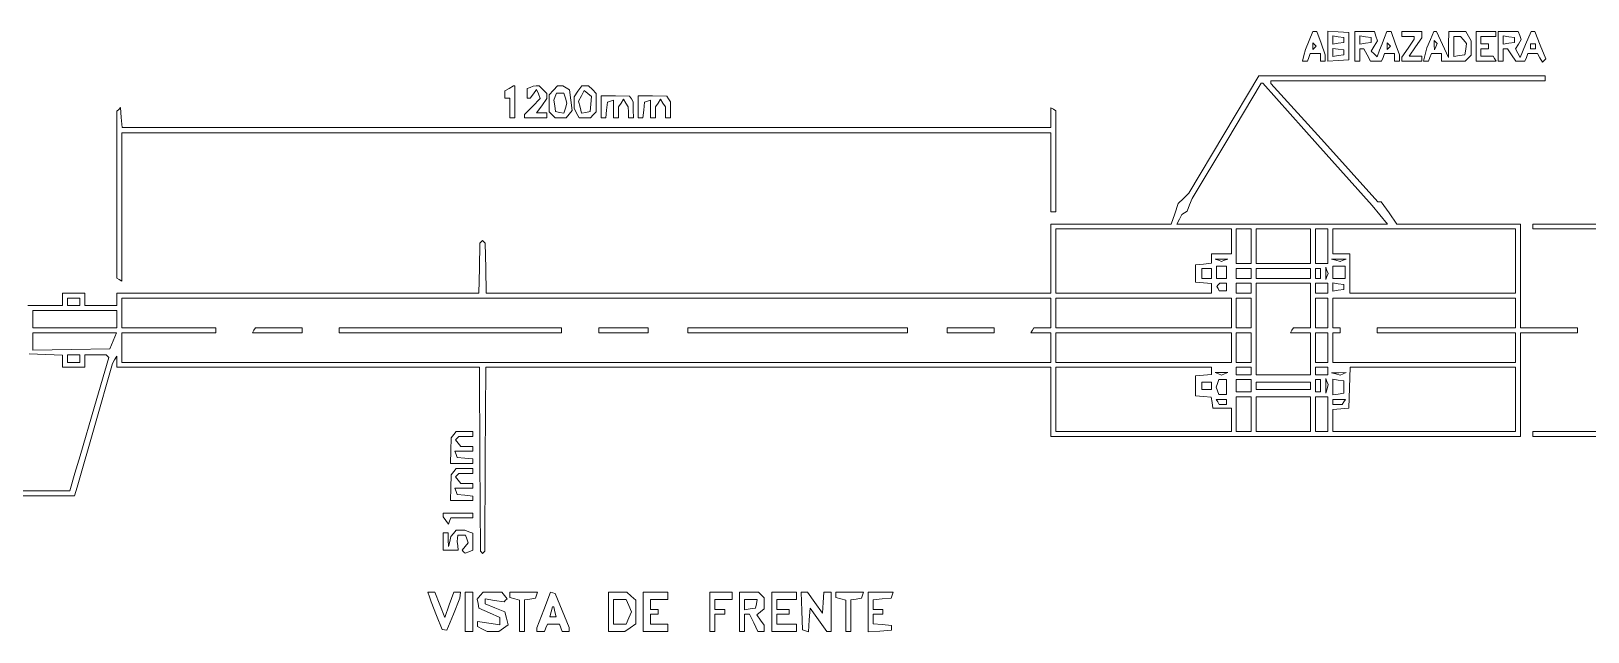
# Paper-space layout 'AN-21-DGE-076-A' of a CAD drawing. Header units: metres, sheet in millimetres. Extents: x 12 to 193, y 4 to 291.
# Drawn here: x 72.6 to 152.3, y 120.6 to 151.4 of the extents above; entities that cross this region are included whole.
import ezdxf

# ---------------------------------------------------------------- set-up
doc = ezdxf.new("R2010")
doc.units = ezdxf.units.M
doc.layers.add('DGE_CONTORNOS', color=7, linetype='Continuous', lineweight=0)
doc.layers.add('DGE_DATOS', color=7, linetype='Continuous', lineweight=0)

# ---------------------------------------------------------------- blocks, each defined once
blk = doc.blocks.new('LP_REF_DGE_MT_076_A')
at = {"layer": 'DGE_CONTORNOS'}
for points in [[(138.982, 150.604), (138.982, 149.831), (139.519, 149.87), (140.057, 149.909), (140.057, 150.604), (140.057, 151.3), (139.519, 151.339), (138.982, 151.378)], [(138.031, 150.896), (137.836, 150.429), (137.763, 150.137), (137.69, 149.845), (137.816, 149.845), (137.943, 149.845), (138.016, 150.035), (138.089, 150.225), (138.346, 150.225), (138.602, 150.225), (138.602, 150.035), (138.602, 149.845), (138.729, 149.845), (138.855, 149.845), (138.856, 150.003), (138.857, 150.161), (138.641, 150.762), (138.426, 151.363), (138.326, 151.363), (138.226, 151.363)], [(138.307, 150.52), (138.223, 150.436), (138.223, 150.604), (138.223, 150.773), (138.307, 150.688), (138.392, 150.604)], [(139.804, 150.92), (139.804, 150.794), (139.519, 150.753), (139.235, 150.713), (139.235, 150.92), (139.235, 151.128), (139.519, 151.087), (139.804, 151.047)], [(140.373, 150.604), (140.373, 149.845), (140.5, 149.845), (140.626, 149.845), (140.626, 150.161), (140.626, 150.478), (140.731, 150.478), (140.836, 150.478), (141.005, 150.161), (141.175, 149.845), (141.456, 149.845), (141.737, 149.845), (141.81, 150.035), (141.883, 150.225), (142.14, 150.225), (142.397, 150.225), (142.397, 150.035), (142.397, 149.845), (142.523, 149.845), (142.65, 149.845), (142.65, 150.003), (142.651, 150.161), (142.436, 150.762), (142.22, 151.363), (142.116, 151.363), (142.011, 151.363), (141.888, 151.047), (141.764, 150.731), (141.633, 150.394), (141.502, 150.057), (141.352, 150.207), (141.202, 150.358), (141.362, 150.615), (141.523, 150.873), (141.446, 151.118), (141.368, 151.363), (140.87, 151.363), (140.373, 151.363)], [(141.195, 150.92), (141.195, 150.794), (140.911, 150.753), (140.626, 150.713), (140.626, 150.92), (140.626, 151.128), (140.911, 151.087), (141.195, 151.047)], [(142.102, 150.52), (142.017, 150.436), (142.017, 150.604), (142.017, 150.773), (142.102, 150.688), (142.186, 150.604)], [(142.776, 151.237), (142.776, 151.11), (143.092, 151.11), (143.409, 151.11), (143.409, 151.04), (143.409, 150.97), (143.092, 150.505), (142.776, 150.04), (142.776, 149.942), (142.776, 149.845), (143.282, 149.845), (143.788, 149.845), (143.788, 149.972), (143.788, 150.098), (143.467, 150.098), (143.146, 150.098), (143.467, 150.57), (143.788, 151.042), (143.788, 151.203), (143.788, 151.363), (143.282, 151.363), (142.776, 151.363)], [(144.233, 150.945), (144.058, 150.527), (143.973, 150.186), (143.887, 149.845), (144.014, 149.845), (144.14, 149.845), (144.213, 150.035), (144.286, 150.225), (144.543, 150.225), (144.8, 150.225), (144.8, 150.035), (144.8, 149.845), (145.407, 149.845), (146.014, 149.845), (146.166, 149.997), (146.317, 150.149), (146.317, 150.511), (146.317, 150.874), (146.187, 151.118), (146.056, 151.363), (145.617, 151.363), (145.179, 151.363), (145.169, 150.699), (145.158, 150.035), (144.855, 150.699), (144.552, 151.363), (144.48, 151.363), (144.407, 151.363)], [(144.507, 150.58), (144.44, 150.414), (144.43, 150.657), (144.42, 150.899), (144.497, 150.823), (144.573, 150.746)], [(145.932, 150.927), (146.084, 150.745), (146.043, 150.453), (146.001, 150.161), (145.717, 150.121), (145.432, 150.081), (145.432, 150.595), (145.432, 151.11), (145.606, 151.11), (145.781, 151.11)], [(146.57, 150.604), (146.57, 149.845), (147.084, 149.845), (147.597, 149.845), (147.519, 149.972), (147.441, 150.098), (147.132, 150.098), (146.823, 150.098), (146.823, 150.288), (146.823, 150.478), (147.013, 150.478), (147.203, 150.478), (147.203, 150.604), (147.203, 150.731), (147.013, 150.731), (146.823, 150.731), (146.823, 150.92), (146.823, 151.11), (147.203, 151.11), (147.582, 151.11), (147.582, 151.237), (147.582, 151.363), (147.076, 151.363), (146.57, 151.363)], [(147.709, 150.604), (147.709, 149.845), (147.835, 149.845), (147.962, 149.845), (147.962, 150.161), (147.962, 150.478), (148.074, 150.478), (148.186, 150.478), (148.393, 150.161), (148.6, 149.845), (148.836, 149.845), (149.073, 149.845), (149.146, 150.035), (149.218, 150.225), (149.469, 150.225), (149.72, 150.225), (149.843, 150.004), (149.966, 149.784), (150.056, 149.873), (150.145, 149.963), (149.861, 150.663), (149.576, 151.363), (149.482, 151.363), (149.387, 151.363), (149.109, 150.699), (148.832, 150.035), (148.709, 150.252), (148.586, 150.469), (148.737, 150.709), (148.887, 150.95), (148.808, 151.157), (148.728, 151.363), (148.219, 151.363), (147.709, 151.363)], [(148.531, 150.92), (148.531, 150.794), (148.246, 150.753), (147.962, 150.713), (147.962, 150.92), (147.962, 151.128), (148.246, 151.087), (148.531, 151.047)], [(149.606, 150.604), (149.606, 150.478), (149.479, 150.478), (149.353, 150.478), (149.353, 150.604), (149.353, 150.731), (149.479, 150.731), (149.606, 150.731)], [(139.804, 150.288), (139.804, 150.161), (139.519, 150.121), (139.235, 150.081), (139.235, 150.288), (139.235, 150.495), (139.519, 150.455), (139.804, 150.414)], [(97.087, 148.444), (96.866, 148.315), (96.866, 148.132), (96.866, 147.948), (96.992, 147.948), (97.118, 147.948), (97.118, 147.442), (97.118, 146.936), (97.245, 146.936), (97.371, 146.936), (97.371, 147.758), (97.371, 148.581), (97.34, 148.577), (97.308, 148.573)], [(98.162, 148.497), (98.004, 148.433), (98.004, 148.191), (98.004, 147.948), (98.085, 147.948), (98.166, 147.948), (98.329, 148.17), (98.492, 148.391), (98.581, 148.161), (98.67, 147.932), (98.273, 147.523), (97.877, 147.114), (97.877, 147.025), (97.877, 146.936), (98.446, 146.936), (99.016, 146.936), (99.016, 147.063), (99.016, 147.189), (98.754, 147.189), (98.492, 147.189), (98.754, 147.557), (99.016, 147.924), (99.016, 148.054), (99.016, 148.183), (98.817, 148.382), (98.618, 148.581), (98.469, 148.571), (98.32, 148.561)], [(99.351, 148.349), (99.142, 148.118), (99.142, 147.679), (99.142, 147.24), (99.294, 147.088), (99.446, 146.936), (99.721, 146.936), (99.996, 146.936), (100.155, 147.127), (100.313, 147.318), (100.243, 147.841), (100.173, 148.364), (100.005, 148.47), (99.838, 148.577), (99.699, 148.579), (99.561, 148.581)], [(99.964, 147.948), (100.044, 147.695), (99.962, 147.435), (99.879, 147.175), (99.669, 147.215), (99.458, 147.255), (99.417, 147.548), (99.375, 147.84), (99.444, 148.021), (99.514, 148.201), (99.699, 148.201), (99.884, 148.201)], [(100.604, 148.299), (100.407, 148.018), (100.407, 147.722), (100.407, 147.426), (100.538, 147.181), (100.669, 146.936), (100.955, 146.936), (101.242, 146.936), (101.393, 147.088), (101.545, 147.24), (101.545, 147.711), (101.545, 148.183), (101.346, 148.382), (101.148, 148.581), (100.974, 148.581), (100.801, 148.581)], [(101.267, 147.644), (101.229, 147.255), (101.012, 147.214), (100.795, 147.173), (100.717, 147.485), (100.638, 147.798), (100.784, 148.071), (100.93, 148.344), (101.118, 148.188), (101.305, 148.033)], [(138.458, 145.577), (141.248, 142.447), (141.647, 141.972), (142.047, 141.498), (136.652, 141.498), (131.258, 141.498), (131.39, 141.744), (131.521, 141.99), (131.655, 142.072), (131.788, 142.155), (131.911, 142.477), (132.034, 142.8), (133.808, 145.753), (135.581, 148.707), (135.624, 148.707), (135.667, 148.707)], [(77.104, 147.37), (77.009, 147.274), (77.009, 143.002), (77.009, 138.73), (77.135, 138.652), (77.262, 138.574), (77.262, 142.374), (77.262, 146.174), (101.039, 146.174), (124.817, 146.174), (124.817, 144.152), (124.817, 142.13), (124.943, 142.13), (125.07, 142.13), (125.07, 144.716), (125.07, 147.301), (124.943, 147.379), (124.817, 147.457), (124.817, 146.946), (124.817, 146.434), (101.046, 146.435), (77.276, 146.436), (77.237, 146.951), (77.199, 147.466)], [(101.798, 147.501), (101.798, 146.936), (101.917, 146.936), (102.035, 146.936), (102.075, 147.338), (102.114, 147.739), (102.272, 147.791), (102.43, 147.843), (102.43, 147.39), (102.43, 146.936), (102.557, 146.936), (102.683, 146.936), (102.685, 147.221), (102.687, 147.506), (102.812, 147.695), (102.936, 147.885), (103.061, 147.695), (103.185, 147.506), (103.187, 147.221), (103.189, 146.936), (103.316, 146.936), (103.442, 146.936), (103.44, 147.347), (103.438, 147.758), (103.345, 147.903), (103.253, 148.048), (102.525, 148.057), (101.798, 148.065)], [(103.695, 147.501), (103.695, 146.936), (103.814, 146.936), (103.932, 146.936), (103.972, 147.338), (104.011, 147.739), (104.169, 147.791), (104.328, 147.843), (104.328, 147.39), (104.328, 146.936), (104.454, 146.936), (104.581, 146.936), (104.582, 147.221), (104.584, 147.506), (104.709, 147.695), (104.833, 147.885), (104.958, 147.695), (105.083, 147.506), (105.084, 147.221), (105.086, 146.936), (105.213, 146.936), (105.339, 146.936), (105.337, 147.347), (105.336, 147.758), (105.243, 147.903), (105.15, 148.048), (104.422, 148.057), (103.695, 148.065)], [(134.049, 140.613), (134.049, 139.98), (133.543, 139.98), (133.038, 139.98), (133.038, 139.735), (133.038, 139.49), (132.626, 139.451), (132.215, 139.411), (132.215, 138.968), (132.215, 138.526), (132.626, 138.486), (133.038, 138.447), (133.038, 138.202), (133.038, 137.957), (129.054, 137.957), (125.07, 137.957), (125.07, 139.601), (125.07, 141.245), (129.559, 141.245), (134.049, 141.245)], [(135.061, 140.36), (135.061, 139.474), (134.682, 139.474), (134.302, 139.474), (134.302, 140.36), (134.302, 141.245), (134.682, 141.245), (135.061, 141.245)], [(138.097, 140.36), (138.097, 139.474), (136.705, 139.474), (135.314, 139.474), (135.314, 140.36), (135.314, 141.245), (136.705, 141.245), (138.097, 141.245)], [(138.982, 140.36), (138.982, 139.474), (138.666, 139.474), (138.35, 139.474), (138.35, 140.36), (138.35, 141.245), (138.666, 141.245), (138.982, 141.245)], [(148.594, 139.601), (148.594, 137.957), (144.357, 137.957), (140.12, 137.957), (140.12, 138.968), (140.12, 139.98), (139.678, 139.98), (139.235, 139.98), (139.235, 140.613), (139.235, 141.245), (143.914, 141.245), (148.594, 141.245)], [(149.479, 141.371), (149.479, 141.245), (153.009, 141.245), (156.539, 141.245), (156.539, 136.06), (156.539, 130.874), (153.009, 130.874), (149.479, 130.874), (149.479, 130.748), (149.479, 130.621), (153.597, 130.621), (157.715, 130.621), (157.637, 130.748), (157.559, 130.874), (157.197, 130.874), (156.835, 130.874), (156.831, 136.06), (156.827, 141.245), (157.193, 141.245), (157.559, 141.245), (157.637, 141.371), (157.715, 141.498), (153.597, 141.498), (149.479, 141.498)], [(133.702, 139.644), (133.543, 139.58), (133.385, 139.644), (133.227, 139.707), (133.543, 139.707), (133.86, 139.707)], [(139.775, 139.644), (139.619, 139.581), (139.395, 139.64), (139.172, 139.698), (139.551, 139.703), (139.93, 139.707)], [(133.038, 138.968), (133.038, 138.716), (132.785, 138.716), (132.532, 138.716), (132.532, 138.968), (132.532, 139.221), (132.785, 139.221), (133.038, 139.221)], [(133.796, 139.032), (133.796, 138.716), (133.543, 138.716), (133.29, 138.716), (133.29, 139.032), (133.29, 139.348), (133.543, 139.348), (133.796, 139.348)], [(135.061, 138.968), (135.061, 138.716), (134.682, 138.716), (134.302, 138.716), (134.302, 138.968), (134.302, 139.221), (134.682, 139.221), (135.061, 139.221)], [(138.097, 138.968), (138.097, 138.716), (136.705, 138.716), (135.314, 138.716), (135.314, 138.968), (135.314, 139.221), (136.705, 139.221), (138.097, 139.221)], [(138.602, 138.968), (138.602, 138.716), (138.476, 138.716), (138.35, 138.716), (138.35, 138.968), (138.35, 139.221), (138.476, 139.221), (138.602, 139.221)], [(138.939, 138.81), (138.875, 138.652), (138.875, 138.968), (138.875, 139.285), (138.939, 139.127), (139.003, 138.968)], [(139.867, 139.032), (139.867, 138.716), (139.551, 138.716), (139.235, 138.716), (139.235, 139.032), (139.235, 139.348), (139.551, 139.348), (139.867, 139.348)], [(133.796, 138.273), (133.796, 138.083), (133.614, 138.083), (133.432, 138.083), (133.365, 138.192), (133.297, 138.301), (133.378, 138.382), (133.459, 138.463), (133.628, 138.463), (133.796, 138.463)], [(135.061, 138.21), (135.061, 137.957), (134.682, 137.957), (134.302, 137.957), (134.302, 138.21), (134.302, 138.463), (134.682, 138.463), (135.061, 138.463)], [(138.097, 137.324), (138.097, 136.186), (137.661, 136.186), (137.226, 136.186), (137.148, 136.06), (137.07, 135.933), (137.583, 135.933), (138.097, 135.933), (138.097, 134.858), (138.097, 133.783), (136.705, 133.783), (135.314, 133.783), (135.314, 136.123), (135.314, 138.463), (136.705, 138.463), (138.097, 138.463)], [(138.982, 138.21), (138.982, 137.957), (138.666, 137.957), (138.35, 137.957), (138.35, 138.21), (138.35, 138.463), (138.666, 138.463), (138.982, 138.463)], [(139.804, 138.273), (139.804, 138.146), (139.519, 138.106), (139.235, 138.066), (139.235, 138.273), (139.235, 138.48), (139.519, 138.44), (139.804, 138.399)], [(77.009, 136.629), (77.009, 136.186), (74.859, 136.186), (72.709, 136.186), (72.709, 136.629), (72.709, 137.071), (74.859, 137.071), (77.009, 137.071)], [(75.112, 137.514), (75.112, 137.324), (74.796, 137.324), (74.479, 137.324), (74.479, 137.514), (74.479, 137.704), (74.796, 137.704), (75.112, 137.704)], [(124.817, 136.945), (124.817, 136.186), (124.381, 136.186), (123.946, 136.186), (123.868, 136.06), (123.79, 135.933), (124.303, 135.933), (124.817, 135.933), (124.817, 135.174), (124.817, 134.415), (101.039, 134.415), (77.262, 134.415), (77.262, 135.174), (77.262, 135.933), (79.665, 135.933), (82.068, 135.933), (82.068, 136.06), (82.068, 136.186), (79.665, 136.186), (77.262, 136.186), (77.262, 136.945), (77.262, 137.704), (101.039, 137.704), (124.817, 137.704)], [(134.049, 136.945), (134.049, 136.186), (129.559, 136.186), (125.07, 136.186), (125.07, 136.945), (125.07, 137.704), (129.559, 137.704), (134.049, 137.704)], [(135.061, 136.945), (135.061, 136.186), (134.682, 136.186), (134.302, 136.186), (134.302, 136.945), (134.302, 137.704), (134.682, 137.704), (135.061, 137.704)], [(138.982, 136.945), (138.982, 136.186), (138.666, 136.186), (138.35, 136.186), (138.35, 136.945), (138.35, 137.704), (138.666, 137.704), (138.982, 137.704)], [(148.594, 136.945), (148.594, 136.186), (145.053, 136.186), (141.511, 136.186), (141.511, 136.06), (141.511, 135.933), (145.053, 135.933), (148.594, 135.933), (148.594, 135.174), (148.594, 134.415), (143.914, 134.415), (139.235, 134.415), (139.235, 135.174), (139.235, 135.933), (139.425, 135.933), (139.614, 135.933), (139.614, 136.06), (139.614, 136.186), (139.425, 136.186), (139.235, 136.186), (139.235, 136.945), (139.235, 137.704), (143.914, 137.704), (148.594, 137.704)], [(76.824, 135.522), (76.651, 135.111), (74.68, 135.076), (72.709, 135.041), (72.709, 135.487), (72.709, 135.933), (74.853, 135.933), (76.997, 135.933)], [(84.028, 136.06), (83.95, 135.933), (85.222, 135.933), (86.495, 135.933), (86.495, 136.06), (86.495, 136.186), (85.3, 136.186), (84.106, 136.186)], [(88.392, 136.06), (88.392, 135.933), (94.083, 135.933), (99.774, 135.933), (99.774, 136.06), (99.774, 136.186), (94.083, 136.186), (88.392, 136.186)], [(101.672, 136.06), (101.672, 135.933), (102.936, 135.933), (104.201, 135.933), (104.201, 136.06), (104.201, 136.186), (102.936, 136.186), (101.672, 136.186)], [(106.225, 136.06), (106.225, 135.933), (111.853, 135.933), (117.481, 135.933), (117.481, 136.06), (117.481, 136.186), (111.853, 136.186), (106.225, 136.186)], [(119.505, 136.06), (119.505, 135.933), (120.706, 135.933), (121.908, 135.933), (121.908, 136.06), (121.908, 136.186), (120.706, 136.186), (119.505, 136.186)], [(134.049, 135.174), (134.049, 134.415), (129.559, 134.415), (125.07, 134.415), (125.07, 135.174), (125.07, 135.933), (129.559, 135.933), (134.049, 135.933)], [(135.061, 135.174), (135.061, 134.415), (134.682, 134.415), (134.302, 134.415), (134.302, 135.174), (134.302, 135.933), (134.682, 135.933), (135.061, 135.933)], [(138.982, 135.174), (138.982, 134.415), (138.666, 134.415), (138.35, 134.415), (138.35, 135.174), (138.35, 135.933), (138.666, 135.933), (138.982, 135.933)], [(75.112, 134.605), (75.112, 134.415), (74.796, 134.415), (74.479, 134.415), (74.479, 134.605), (74.479, 134.795), (74.796, 134.795), (75.112, 134.795)], [(133.038, 133.981), (133.038, 133.799), (132.626, 133.759), (132.215, 133.72), (132.215, 133.214), (132.215, 132.708), (132.619, 132.669), (133.022, 132.63), (133.061, 132.353), (133.101, 132.076), (133.575, 132.076), (134.05, 132.076), (134.049, 131.475), (134.049, 130.874), (129.559, 130.874), (125.07, 130.874), (125.07, 132.518), (125.07, 134.162), (129.054, 134.162), (133.038, 134.162)], [(133.702, 133.826), (133.543, 133.762), (133.385, 133.826), (133.227, 133.889), (133.543, 133.889), (133.86, 133.889)], [(135.061, 133.973), (135.061, 133.783), (134.682, 133.783), (134.302, 133.783), (134.302, 133.973), (134.302, 134.162), (134.682, 134.162), (135.061, 134.162)], [(138.982, 133.973), (138.982, 133.783), (138.666, 133.783), (138.35, 133.783), (138.35, 133.973), (138.35, 134.162), (138.666, 134.162), (138.982, 134.162)], [(139.775, 133.827), (139.619, 133.764), (139.395, 133.822), (139.172, 133.88), (139.551, 133.885), (139.93, 133.889)], [(148.594, 132.518), (148.594, 130.874), (143.914, 130.874), (139.235, 130.874), (139.235, 131.435), (139.235, 131.996), (139.646, 132.036), (140.057, 132.076), (140.094, 133.119), (140.13, 134.162), (144.362, 134.162), (148.594, 134.162)], [(133.038, 133.214), (133.038, 133.024), (132.785, 133.024), (132.532, 133.024), (132.532, 133.214), (132.532, 133.404), (132.785, 133.404), (133.038, 133.404)], [(133.796, 133.151), (133.796, 132.771), (133.603, 132.771), (133.409, 132.771), (133.336, 132.961), (133.263, 133.151), (133.336, 133.34), (133.409, 133.53), (133.603, 133.53), (133.796, 133.53)], [(135.061, 133.214), (135.061, 132.898), (134.682, 132.898), (134.302, 132.898), (134.302, 133.214), (134.302, 133.53), (134.682, 133.53), (135.061, 133.53)], [(138.097, 133.214), (138.097, 133.024), (136.705, 133.024), (135.314, 133.024), (135.314, 133.214), (135.314, 133.404), (136.705, 133.404), (138.097, 133.404)], [(138.602, 133.214), (138.602, 132.898), (138.476, 132.898), (138.35, 132.898), (138.35, 133.214), (138.35, 133.53), (138.476, 133.53), (138.602, 133.53)], [(138.943, 133.058), (138.885, 132.834), (138.88, 133.214), (138.875, 133.593), (138.938, 133.438), (139.001, 133.282)], [(139.804, 133.151), (139.804, 132.834), (139.519, 132.794), (139.235, 132.754), (139.235, 133.151), (139.235, 133.548), (139.519, 133.507), (139.804, 133.467)], [(133.796, 132.392), (133.796, 132.265), (133.614, 132.265), (133.432, 132.265), (133.354, 132.392), (133.276, 132.518), (133.536, 132.518), (133.796, 132.518)], [(135.061, 131.759), (135.061, 130.874), (134.682, 130.874), (134.302, 130.874), (134.302, 131.759), (134.302, 132.645), (134.682, 132.645), (135.061, 132.645)], [(138.097, 131.759), (138.097, 130.874), (136.705, 130.874), (135.314, 130.874), (135.314, 131.759), (135.314, 132.645), (136.705, 132.645), (138.097, 132.645)], [(138.982, 131.759), (138.982, 130.874), (138.666, 130.874), (138.35, 130.874), (138.35, 131.759), (138.35, 132.645), (138.666, 132.645), (138.982, 132.645)], [(139.804, 132.392), (139.726, 132.265), (139.48, 132.265), (139.235, 132.265), (139.235, 132.392), (139.235, 132.518), (139.558, 132.518), (139.882, 132.518)], [(94.247, 130.716), (94.127, 130.558), (94.105, 129.894), (94.083, 129.23), (94.652, 129.23), (95.221, 129.23), (95.221, 129.348), (95.221, 129.467), (94.82, 129.506), (94.419, 129.546), (94.367, 129.704), (94.315, 129.862), (94.768, 129.862), (95.221, 129.862), (95.221, 129.989), (95.221, 130.115), (94.921, 130.115), (94.62, 130.115), (94.479, 130.285), (94.338, 130.455), (94.421, 130.538), (94.505, 130.621), (94.863, 130.621), (95.221, 130.621), (95.221, 130.748), (95.221, 130.874), (94.794, 130.874), (94.367, 130.874)], [(94.247, 128.819), (94.127, 128.661), (94.105, 127.997), (94.083, 127.333), (94.652, 127.333), (95.221, 127.333), (95.221, 127.451), (95.221, 127.57), (94.82, 127.609), (94.419, 127.649), (94.367, 127.807), (94.315, 127.965), (94.768, 127.965), (95.221, 127.965), (95.221, 128.092), (95.221, 128.218), (94.921, 128.218), (94.62, 128.218), (94.479, 128.388), (94.338, 128.558), (94.421, 128.641), (94.505, 128.724), (94.863, 128.724), (95.221, 128.724), (95.221, 128.85), (95.221, 128.977), (94.794, 128.977), (94.367, 128.977)], [(93.706, 126.606), (93.708, 126.511), (93.842, 126.321), (93.976, 126.131), (94.04, 126.289), (94.104, 126.447), (94.663, 126.447), (95.221, 126.447), (95.221, 126.574), (95.221, 126.7), (94.462, 126.7), (93.704, 126.7)], [(94.239, 125.657), (94.11, 125.499), (94.048, 125.246), (93.986, 124.993), (93.971, 125.341), (93.957, 125.689), (93.83, 125.689), (93.704, 125.689), (93.704, 125.246), (93.704, 124.803), (94.091, 124.803), (94.478, 124.803), (94.456, 125.025), (94.433, 125.246), (94.448, 125.404), (94.462, 125.562), (94.656, 125.562), (94.85, 125.562), (94.923, 125.371), (94.997, 125.179), (94.838, 124.988), (94.679, 124.797), (94.755, 124.721), (94.831, 124.646), (95.026, 124.72), (95.221, 124.795), (95.221, 125.228), (95.221, 125.662), (95.021, 125.738), (94.821, 125.815), (94.594, 125.815), (94.367, 125.815)], [(93.007, 122.403), (93.087, 122.152), (93.374, 121.446), (93.662, 120.739), (93.776, 120.716), (93.89, 120.693), (94.23, 121.515), (94.57, 122.337), (94.579, 122.495), (94.589, 122.653), (94.424, 122.653), (94.26, 122.653), (94.024, 121.998), (93.788, 121.343), (93.539, 121.998), (93.29, 122.653), (93.109, 122.653), (92.928, 122.653)], [(94.842, 121.641), (94.842, 120.63), (95.032, 120.63), (95.221, 120.63), (95.221, 121.641), (95.221, 122.653), (95.032, 122.653), (94.842, 122.653)], [(95.606, 122.47), (95.453, 122.286), (95.496, 122.059), (95.539, 121.831), (96.076, 121.588), (96.613, 121.345), (96.613, 121.163), (96.613, 120.98), (96.043, 121.066), (95.474, 121.151), (95.474, 121.021), (95.474, 120.891), (95.719, 120.761), (95.964, 120.63), (96.264, 120.63), (96.564, 120.63), (96.797, 120.8), (97.029, 120.97), (96.944, 121.308), (96.86, 121.646), (96.357, 121.847), (95.854, 122.048), (95.854, 122.177), (95.854, 122.306), (96.34, 122.228), (96.827, 122.151), (96.908, 122.232), (96.99, 122.314), (96.849, 122.483), (96.708, 122.653), (96.233, 122.653), (95.758, 122.653)], [(97.118, 122.515), (97.118, 122.377), (97.371, 122.31), (97.624, 122.244), (97.624, 121.437), (97.624, 120.63), (97.751, 120.63), (97.877, 120.63), (97.877, 121.443), (97.877, 122.256), (98.152, 122.297), (98.427, 122.337), (98.479, 122.495), (98.531, 122.653), (97.825, 122.653), (97.118, 122.653)], [(98.853, 121.737), (98.505, 120.819), (98.508, 120.724), (98.51, 120.63), (98.703, 120.63), (98.897, 120.63), (98.97, 120.819), (99.043, 121.009), (99.349, 121.009), (99.656, 121.009), (99.729, 120.819), (99.802, 120.63), (99.978, 120.63), (100.154, 120.63), (100.154, 120.737), (100.154, 120.844), (99.8, 121.709), (99.445, 122.573), (99.323, 122.614), (99.201, 122.655)], [(102.177, 121.641), (102.177, 120.63), (102.592, 120.63), (103.007, 120.63), (103.288, 120.826), (103.569, 121.023), (103.569, 121.629), (103.569, 122.235), (103.337, 122.444), (103.106, 122.653), (102.642, 122.653), (102.177, 122.653)], [(103.212, 121.958), (103.356, 121.641), (103.212, 121.325), (103.068, 121.009), (102.749, 121.009), (102.43, 121.009), (102.43, 121.641), (102.43, 122.274), (102.749, 122.274), (103.068, 122.274)], [(103.948, 121.641), (103.948, 120.63), (104.581, 120.63), (105.213, 120.63), (105.213, 120.819), (105.213, 121.009), (104.77, 121.009), (104.328, 121.009), (104.328, 121.262), (104.328, 121.515), (104.517, 121.515), (104.707, 121.515), (104.707, 121.641), (104.707, 121.768), (104.517, 121.768), (104.328, 121.768), (104.328, 122.021), (104.328, 122.274), (104.77, 122.274), (105.213, 122.274), (105.213, 122.463), (105.213, 122.653), (104.581, 122.653), (103.948, 122.653)], [(107.363, 121.641), (107.363, 120.63), (107.489, 120.63), (107.616, 120.63), (107.616, 121.072), (107.616, 121.515), (107.869, 121.515), (108.122, 121.515), (108.122, 121.641), (108.122, 121.768), (107.869, 121.768), (107.616, 121.768), (107.616, 122.021), (107.616, 122.274), (108.059, 122.274), (108.501, 122.274), (108.501, 122.463), (108.501, 122.653), (107.932, 122.653), (107.363, 122.653)], [(108.881, 121.641), (108.881, 120.63), (109.007, 120.63), (109.134, 120.63), (109.134, 121.072), (109.134, 121.515), (109.262, 121.515), (109.391, 121.515), (109.602, 121.072), (109.813, 120.63), (109.979, 120.63), (110.145, 120.63), (110.145, 120.791), (110.145, 120.953), (109.958, 121.22), (109.771, 121.488), (109.958, 121.643), (110.145, 121.799), (110.145, 122.074), (110.145, 122.35), (109.994, 122.501), (109.842, 122.653), (109.361, 122.653), (108.881, 122.653)], [(109.742, 122.052), (109.7, 121.831), (109.417, 121.791), (109.134, 121.75), (109.134, 122.012), (109.134, 122.274), (109.459, 122.274), (109.785, 122.274)], [(110.525, 121.641), (110.525, 120.63), (111.157, 120.63), (111.79, 120.63), (111.79, 120.819), (111.79, 121.009), (111.284, 121.009), (110.778, 121.009), (110.778, 121.262), (110.778, 121.515), (111.094, 121.515), (111.41, 121.515), (111.41, 121.641), (111.41, 121.768), (111.094, 121.768), (110.778, 121.768), (110.778, 122.021), (110.778, 122.274), (111.284, 122.274), (111.79, 122.274), (111.79, 122.463), (111.79, 122.653), (111.157, 122.653), (110.525, 122.653)], [(112.069, 121.683), (112.106, 120.713), (112.257, 120.663), (112.407, 120.613), (112.446, 121.222), (112.485, 121.831), (112.918, 121.23), (113.35, 120.63), (113.455, 120.63), (113.56, 120.63), (113.56, 121.641), (113.56, 122.653), (113.378, 122.653), (113.195, 122.653), (113.157, 122.116), (113.118, 121.578), (112.738, 122.113), (112.359, 122.648), (112.195, 122.651), (112.032, 122.653)], [(113.813, 122.515), (113.813, 122.377), (114.066, 122.31), (114.319, 122.244), (114.319, 121.437), (114.319, 120.63), (114.446, 120.63), (114.572, 120.63), (114.572, 121.443), (114.572, 122.256), (114.847, 122.297), (115.121, 122.337), (115.173, 122.495), (115.226, 122.653), (114.519, 122.653), (113.813, 122.653)], [(115.457, 121.634), (115.457, 120.616), (116.058, 120.654), (116.659, 120.693), (116.659, 120.819), (116.659, 120.946), (116.185, 120.985), (115.71, 121.024), (115.71, 121.27), (115.71, 121.515), (115.963, 121.515), (116.216, 121.515), (116.216, 121.641), (116.216, 121.768), (115.963, 121.768), (115.71, 121.768), (115.71, 122.013), (115.71, 122.259), (116.175, 122.298), (116.639, 122.337), (116.691, 122.495), (116.743, 122.653), (116.1, 122.653), (115.457, 122.653)], [(99.432, 121.641), (99.498, 121.388), (99.332, 121.388), (99.166, 121.388), (99.232, 121.641), (99.298, 121.894), (99.332, 121.894), (99.366, 121.894)]]:
    blk.add_lwpolyline(points, close=True, dxfattribs=at)
for points in [[(72.519, 134.858), (73.373, 134.821), (74.226, 134.783), (74.226, 134.473), (74.226, 134.162), (74.796, 134.162), (75.365, 134.162), (75.365, 134.479), (75.365, 134.795), (75.913, 134.795), (76.461, 134.795), (76.527, 134.729), (76.592, 134.663), (75.861, 132.147), (75.129, 129.632), (74.862, 128.735), (74.595, 127.839), (67.827, 127.839)], [(68.028, 127.586), (74.842, 127.586), (74.906, 127.807), (74.971, 128.028), (75.88, 131.19), (76.788, 134.352), (76.895, 134.542), (77.001, 134.732), (77.005, 134.447), (77.009, 134.162), (86.289, 134.162), (95.569, 134.162), (95.591, 129.455), (95.614, 124.748), (95.67, 124.692), (95.727, 124.635), (95.784, 124.692), (95.841, 124.748), (95.863, 129.455), (95.885, 134.162), (110.351, 134.162), (124.817, 134.162), (124.817, 132.392), (124.817, 130.621), (136.832, 130.621), (148.847, 130.621), (148.847, 133.277), (148.847, 135.933), (150.301, 135.933), (151.756, 135.933), (151.756, 136.06), (151.756, 136.186), (150.301, 136.186), (148.847, 136.186), (148.847, 138.842), (148.847, 141.498), (145.682, 141.498), (142.518, 141.498), (142.117, 142.067), (141.716, 142.636), (141.628, 142.636), (141.54, 142.636), (138.807, 145.667), (136.073, 148.698), (136.073, 148.766), (136.073, 148.833), (143.092, 148.833), (150.112, 148.833), (150.112, 148.96), (150.112, 149.086), (142.783, 149.086), (135.455, 149.086), (133.66, 146.083), (131.864, 143.079), (131.592, 142.814), (131.32, 142.549), (131.147, 142.024), (130.973, 141.498), (127.895, 141.498), (124.817, 141.498), (124.817, 139.727), (124.817, 137.957), (110.367, 137.957), (95.917, 137.957), (95.889, 139.239), (95.86, 140.522), (95.794, 140.588), (95.727, 140.655), (95.661, 140.588), (95.594, 140.522), (95.566, 139.239), (95.538, 137.957), (86.273, 137.957), (77.009, 137.957), (77.009, 137.64), (77.009, 137.324), (76.187, 137.324), (75.365, 137.324), (75.365, 137.64), (75.365, 137.957), (74.796, 137.957), (74.226, 137.957), (74.226, 137.64), (74.226, 137.324), (73.341, 137.324), (72.456, 137.324)]]:
    blk.add_lwpolyline(points, dxfattribs=at)

psp = doc.layouts.new('AN-21-DGE-076-A')

# ---------------------------------------------------------------- block references
at = {"layer": 'DGE_DATOS'}
psp.add_blockref('LP_REF_DGE_MT_076_A', (0, 0), dxfattribs=at)

doc.saveas('drawing.dxf')
